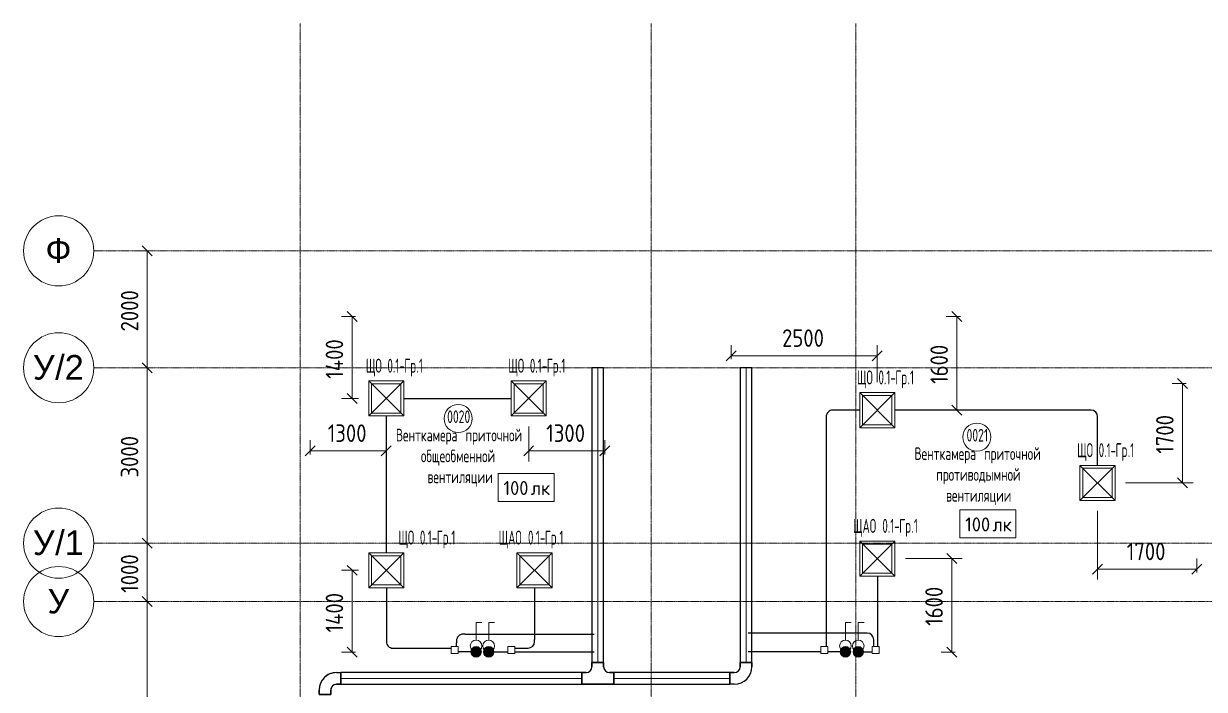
# Model space of a CAD drawing. Header units: millimetres. Extents: x -4730 to 98194, y -4296 to 93388.
# Drawn here: x -4730 to 15457, y 81997 to 93388 of the extents above; entities that cross this region are included whole.
import ezdxf

# ---------------------------------------------------------------- set-up
doc = ezdxf.new("R2010")
doc.units = ezdxf.units.MM
doc.linetypes.add('Линия сетки', pattern=[22.225, 12.7, -3.175, 3.175, -3.175])
for name, color, linetype, lineweight, true_color in [('Кабельные лотки', 5, 'Continuous', 25, 0x0000ff), ('Короба', 7, 'Continuous', 25, 0x008000), ('Опуск', 7, 'Continuous', 18, 0x007f00), ('Соединительные детали кабельных лотков', 5, 'Continuous', 25, 0x0000ff), ('Соединительные детали коробов', 7, 'Continuous', 25, 0x008000), ('Типовые аннотации', 5, 'Continuous', 18, 0x0000ff)]:
    doc.layers.add(name, color=color, linetype=linetype, lineweight=lineweight, true_color=true_color)
for name, color, linetype, lineweight in [('Марки помещений', 7, 'Continuous', 9), ('Марки силовых электроприборов', 7, 'Continuous', 9), ('Осевая линия', 7, 'Continuous', 18), ('Оси', 7, 'Continuous', 9), ('Размеры', 7, 'Continuous', 9), ('Размеры-120', 7, 'Continuous', 9)]:
    doc.layers.add(name, color=color, linetype=linetype, lineweight=lineweight)
doc.styles.add('Arial_1', font='arial.ttf', dxfattribs={"height": 420})
doc.styles.add('GOST Common', font='GOST_Common.ttf', dxfattribs={"width": 0.6, "height": 240})
doc.styles.add('GOST Common_1', font='GOST_Common.ttf', dxfattribs={"height": 240})
doc.styles.add('GOST Common_2', font='GOST_Common.ttf', dxfattribs={"width": 0.9, "height": 300})
doc.styles.add('GOST Common_4', font='GOST_Common.ttf', dxfattribs={"width": 0.7, "height": 216})
doc.dimstyles.new('ADSK_Проверочный', dxfattribs={"dimscale": 304.8, "dimtxt": 301.714499, "dimasz": 0.556693, "dimexe": 0.590551, "dimexo": 0.590551, "dimgap": 0.19685, "dimtad": 1, "dimdec": 3, "dimrnd": 0.001, "dimdsep": 46, "dimtxsty": 'GOST Common_2', "dimblk1": 'OBLIQUE', "dimblk2": 'OBLIQUE', "dimsah": 1, "dimcen": 0.09, "dimazin": 0, "dimtfac": 1, "dimtdec": 4, "dimtix": 1, "dimtmove": 0, "dimatfit": 3, "dimfxl": 1, "dimtvp": 1, "dimtolj": 1, "dimtzin": 0, "dimarcsym": 2})

# ---------------------------------------------------------------- blocks, each defined once
blk = doc.blocks.new('M_Короб_ отвод - Плоский торец - ПВХ - Стандартная-2386742-Подвал')
at = {"layer": 'Соединительные детали коробов'}
for p, q in [((2894, 82640), (2856, 82640)), ((3006, 82640), (2894, 82640)), ((3006, 82640), (3006, 82640))]:
    blk.add_line(p, q, dxfattribs=at)
blk = doc.blocks.new('M_Короб_ отвод - Плоский торец - ПВХ - Стандартная-V1-Подвал')
at = {"layer": 'Соединительные детали коробов'}
for p, q in [((0, 111.95), (0, 150.05)), ((-150.05, 0), (-111.95, 0))]:
    blk.add_line(p, q, dxfattribs=at)
blk.add_arc((-111.95, 111.95), 111.95, 270, 0, dxfattribs=at)
blk = doc.blocks.new('M_Горизонтальный изгиб-колено для канального - Стандартная-2451758-Подвал')
at = {"layer": 'Соединительные детали кабельных лотков'}
for p, q in [((-100, 200), (-100, 275)), ((100, 275), (-100, 275)), ((-100, 275), (100, 275)), ((-100, 275), (-100, 275)), ((-100, 275), (-100, 200)), ((100, 200), (100, 275)), ((100, 275), (100, 275)), ((100, 275), (100, 200)), ((-275, 100), (-275, 100)), ((-275, 100), (-275, -100)), ((-275, -100), (-275, 100)), ((-275, 100), (-200, 100)), ((-200, 100), (-275, 100)), ((-275, -100), (-275, -100)), ((-200, -100), (-275, -100)), ((-200, -100), (-275, -100))]:
    blk.add_line(p, q, dxfattribs=at)
for radius, end in [(100, 360), (300, 360), (100, 0), (300, 0)]:
    blk.add_arc((-200, 200), radius, 270, end, dxfattribs=at)
blk = doc.blocks.new('M_Горизонтальный тройник для канального - Радиус 100 мм-2451883-Подвал')
at = {"layer": 'Соединительные детали кабельных лотков'}
for p, q in [((275, 100), (-275, 100)), ((-275, 100), (-275, -100)), ((-275, -100), (-275, 100)), ((-275, 100), (275, 100)), ((-275, 100), (-275, 100)), ((275, -100), (275, 100)), ((275, 100), (275, -100)), ((275, 100), (275, 100)), ((-275, -100), (-200, -100)), ((-200, -100), (-275, -100)), ((-275, -100), (-275, -100)), ((-100, -200), (-100, -275)), ((-100, -275), (-100, -200)), ((100, -275), (100, -200)), ((100, -200), (100, -275)), ((200, -100), (275, -100)), ((275, -100), (200, -100)), ((275, -100), (275, -100)), ((-100, -275), (100, -275)), ((100, -275), (-100, -275)), ((-100, -275), (-100, -275)), ((100, -275), (100, -275))]:
    blk.add_line(p, q, dxfattribs=at)
for centre, start, end in [((-200, -200), 0, 90), ((-200, -200), 0, 90), ((200, -200), 90, 180), ((200, -200), 90, 180)]:
    blk.add_arc(centre, 100, start, end, dxfattribs=at)
blk = doc.blocks.new('Ось сетки - Заголовок сетки - Окружность 5 мм-1145995-Подвал')
at = {"layer": 'Оси'}
blk.add_circle((0, 0), 5, dxfattribs=at)
blk = doc.blocks.new('DIMBLOCK41-Подвал')
at = {"layer": 'Размеры-120'}
for p, q in [((-2616, 83500), (-2701, 83585)), ((-2556, 83500), (-2796, 83500)), ((-2616, 78500), (-2616, 83500)), ((-2616, 83500), (-2531, 83415)), ((-2616, 83500), (-2556, 83500)), ((-2616, 78500), (-2701, 78585)), ((-2556, 78500), (-2796, 78500)), ((-2616, 78500), (-2531, 78415)), ((-2616, 78500), (-2556, 78500))]:
    blk.add_line(p, q, dxfattribs=at)
at = {"layer": 'Размеры-120', "color": 0, "insert": (-3068, 80622), "char_height": 300, "width": 908.21, "attachment_point": 1, "rotation": 90, "line_spacing_factor": 1.022761, "style": 'GOST Common_2'}
blk.add_mtext('5000', dxfattribs=at)
blk = doc.blocks.new('_Oblique')
at = {"color": 0, "linetype": 'ByBlock', "lineweight": -2}
blk.add_line((-0.5, -0.5), (0.5, 0.5), dxfattribs=at)
blk = doc.blocks.new('DIMBLOCK42-Подвал')
at = {"layer": 'Размеры-120'}
for p, q in [((-2556, 84500), (-2796, 84500)), ((-2616, 84500), (-2701, 84585)), ((-2616, 83500), (-2616, 84500)), ((-2616, 84500), (-2531, 84415)), ((-2616, 84500), (-2556, 84500)), ((-2616, 83500), (-2701, 83585)), ((-2556, 83500), (-2796, 83500)), ((-2616, 83500), (-2531, 83415)), ((-2616, 83500), (-2556, 83500))]:
    blk.add_line(p, q, dxfattribs=at)
at = {"layer": 'Размеры-120', "color": 0, "insert": (-3068, 83650), "char_height": 300, "width": 840.71, "attachment_point": 1, "rotation": 90, "line_spacing_factor": 1.022761, "style": 'GOST Common_2'}
blk.add_mtext('1000', dxfattribs=at)
blk = doc.blocks.new('DIMBLOCK43-Подвал')
at = {"layer": 'Размеры-120'}
for p, q in [((-2556, 87500), (-2796, 87500)), ((-2616, 87500), (-2701, 87585)), ((-2616, 84500), (-2616, 87500)), ((-2616, 87500), (-2531, 87415)), ((-2616, 87500), (-2556, 87500)), ((-2556, 84500), (-2796, 84500)), ((-2616, 84500), (-2701, 84585)), ((-2616, 84500), (-2531, 84415)), ((-2616, 84500), (-2556, 84500))]:
    blk.add_line(p, q, dxfattribs=at)
at = {"layer": 'Размеры-120', "color": 0, "insert": (-3068, 85622), "char_height": 300, "width": 908.21, "attachment_point": 1, "rotation": 90, "line_spacing_factor": 1.022761, "style": 'GOST Common_2'}
blk.add_mtext('3000', dxfattribs=at)
blk = doc.blocks.new('DIMBLOCK44-Подвал')
at = {"layer": 'Размеры-120'}
for p, q in [((-2556, 89500), (-2796, 89500)), ((-2616, 89500), (-2701, 89585)), ((-2616, 87500), (-2616, 89500)), ((-2616, 89500), (-2531, 89415)), ((-2616, 89500), (-2556, 89500)), ((-2556, 87500), (-2796, 87500)), ((-2616, 87500), (-2701, 87585)), ((-2616, 87500), (-2531, 87415)), ((-2616, 87500), (-2556, 87500))]:
    blk.add_line(p, q, dxfattribs=at)
at = {"layer": 'Размеры-120', "color": 0, "insert": (-3068, 88122), "char_height": 300, "width": 908.21, "attachment_point": 1, "rotation": 90, "line_spacing_factor": 1.022761, "style": 'GOST Common_2'}
blk.add_mtext('2000', dxfattribs=at)
blk = doc.blocks.new('DIMBLOCK45-Подвал')
at = {"layer": 'Размеры-120'}
for p, q in [((886, 88375), (801, 88460)), ((946, 88375), (706, 88375)), ((886, 86975), (886, 88375)), ((886, 88375), (970, 88290)), ((886, 88375), (946, 88375)), ((886, 86975), (801, 87060)), ((995, 86975), (706, 86975)), ((886, 86975), (970, 86890)), ((886, 86975), (995, 86975))]:
    blk.add_line(p, q, dxfattribs=at)
at = {"layer": 'Размеры-120', "color": 0, "insert": (434, 87312), "char_height": 300, "width": 871.39, "attachment_point": 1, "rotation": 90, "line_spacing_factor": 1.022761, "style": 'GOST Common_2'}
blk.add_mtext('1400', dxfattribs=at)
blk = doc.blocks.new('DIMBLOCK46-Подвал')
at = {"layer": 'Размеры-120'}
for p, q in [((995, 84035), (706, 84035)), ((886, 84035), (801, 84120)), ((886, 82635), (886, 84035)), ((886, 84035), (970, 83950)), ((886, 84035), (995, 84035)), ((946, 82635), (706, 82635)), ((886, 82635), (801, 82720)), ((886, 82635), (970, 82550)), ((886, 82635), (946, 82635))]:
    blk.add_line(p, q, dxfattribs=at)
at = {"layer": 'Размеры-120', "color": 0, "insert": (434, 82972), "char_height": 300, "width": 871.39, "attachment_point": 1, "rotation": 90, "line_spacing_factor": 1.022761, "style": 'GOST Common_2'}
blk.add_mtext('1400', dxfattribs=at)
blk = doc.blocks.new('DIMBLOCK47-Подвал')
at = {"layer": 'Размеры-120'}
for p, q in [((1470, 86498), (1470, 85899)), ((1470, 86079), (1470, 86498)), ((170, 86019), (170, 86259)), ((170, 86079), (85, 85995)), ((170, 86079), (255, 86164)), ((170, 86079), (1470, 86079)), ((170, 86079), (170, 86019)), ((1470, 86079), (1385, 85995)), ((1470, 86079), (1555, 86164))]:
    blk.add_line(p, q, dxfattribs=at)
at = {"layer": 'Размеры-120', "color": 0, "insert": (470, 86531), "char_height": 300, "width": 840.71, "attachment_point": 1, "line_spacing_factor": 1.022761, "style": 'GOST Common_2'}
blk.add_mtext('1300', dxfattribs=at)
blk = doc.blocks.new('DIMBLOCK48-Подвал')
at = {"layer": 'Размеры-120'}
for p, q in [((3905, 86498), (3905, 85899)), ((3905, 86079), (3905, 86498)), ((5205, 86019), (5205, 86259)), ((3905, 86079), (3820, 85995)), ((3905, 86079), (3990, 86164)), ((3905, 86079), (5205, 86079)), ((5205, 86079), (5120, 85995)), ((5205, 86079), (5290, 86164)), ((5205, 86079), (5205, 86019))]:
    blk.add_line(p, q, dxfattribs=at)
at = {"layer": 'Размеры-120', "color": 0, "insert": (4205, 86531), "char_height": 300, "width": 840.71, "attachment_point": 1, "line_spacing_factor": 1.022761, "style": 'GOST Common_2'}
blk.add_mtext('1300', dxfattribs=at)
blk = doc.blocks.new('ADSK_Марка_Помещение - Номер Имя-85223-Подвал')
at = {"layer": 'Марки помещений'}
blk.add_circle((0, 0), 2, dxfattribs=at)
blk = doc.blocks.new('DIMBLOCK49-Подвал')
at = {"layer": 'Размеры-120'}
for p, q in [((7365, 87646), (7365, 87886)), ((9865, 87252), (9865, 87886)), ((7365, 87706), (7280, 87621)), ((7365, 87706), (7450, 87791)), ((7365, 87706), (9865, 87706)), ((7365, 87706), (7365, 87646)), ((9865, 87706), (9780, 87621)), ((9865, 87706), (9950, 87791)), ((9865, 87706), (9865, 87252))]:
    blk.add_line(p, q, dxfattribs=at)
at = {"layer": 'Размеры-120', "color": 0, "insert": (8237, 88158), "char_height": 300, "width": 908.21, "attachment_point": 1, "line_spacing_factor": 1.022761, "style": 'GOST Common_2'}
blk.add_mtext('2500', dxfattribs=at)
blk = doc.blocks.new('DIMBLOCK50-Подвал')
at = {"layer": 'Размеры-120'}
for p, q in [((11225, 88375), (11140, 88460)), ((11285, 88375), (11045, 88375)), ((11225, 86775), (11225, 88375)), ((11225, 88375), (11310, 88290)), ((11225, 88375), (11285, 88375)), ((11225, 86775), (11140, 86860)), ((10345, 86775), (11405, 86775)), ((11225, 86775), (10345, 86775)), ((11225, 86775), (11310, 86690))]:
    blk.add_line(p, q, dxfattribs=at)
at = {"layer": 'Размеры-120', "color": 0, "insert": (10773, 87225), "char_height": 300, "width": 840.71, "attachment_point": 1, "rotation": 90, "line_spacing_factor": 1.022761, "style": 'GOST Common_2'}
blk.add_mtext('1600', dxfattribs=at)
blk = doc.blocks.new('DIMBLOCK51-Подвал')
at = {"layer": 'Размеры-120'}
for p, q in [((15144, 87230), (14904, 87230)), ((15084, 87230), (14999, 87315)), ((15084, 85530), (15084, 87230)), ((15084, 87230), (15169, 87145)), ((15084, 87230), (15144, 87230)), ((15084, 85530), (14999, 85615)), ((14110, 85530), (15264, 85530)), ((15084, 85530), (14110, 85530)), ((15084, 85530), (15169, 85445))]:
    blk.add_line(p, q, dxfattribs=at)
at = {"layer": 'Размеры-120', "color": 0, "insert": (14632, 86030), "char_height": 300, "width": 840.71, "attachment_point": 1, "rotation": 90, "line_spacing_factor": 1.022761, "style": 'GOST Common_2'}
blk.add_mtext('1700', dxfattribs=at)
blk = doc.blocks.new('DIMBLOCK52-Подвал')
at = {"layer": 'Размеры-120'}
for p, q in [((10345, 84235), (11318, 84235)), ((11138, 84235), (10345, 84235)), ((11138, 84235), (11053, 84320)), ((11138, 82635), (11138, 84235)), ((11138, 84235), (11223, 84150)), ((11198, 82635), (10958, 82635)), ((11138, 82635), (11053, 82720)), ((11138, 82635), (11223, 82550)), ((11138, 82635), (11198, 82635))]:
    blk.add_line(p, q, dxfattribs=at)
at = {"layer": 'Размеры-120', "color": 0, "insert": (10686, 83085), "char_height": 300, "width": 840.71, "attachment_point": 1, "rotation": 90, "line_spacing_factor": 1.022761, "style": 'GOST Common_2'}
blk.add_mtext('1600', dxfattribs=at)
blk = doc.blocks.new('DIMBLOCK53-Подвал')
at = {"layer": 'Размеры-120'}
for p, q in [((13630, 85052), (13630, 83875)), ((13630, 84055), (13630, 85052)), ((15330, 83995), (15330, 84235)), ((13630, 84055), (13545, 83970)), ((13630, 84055), (13715, 84140)), ((13630, 84055), (15330, 84055)), ((15330, 84055), (15245, 83970)), ((15330, 84055), (15415, 84140)), ((15330, 84055), (15330, 83995))]:
    blk.add_line(p, q, dxfattribs=at)
at = {"layer": 'Размеры-120', "color": 0, "insert": (14130, 84507), "char_height": 300, "width": 840.71, "attachment_point": 1, "line_spacing_factor": 1.022761, "style": 'GOST Common_2'}
blk.add_mtext('1700', dxfattribs=at)
blk = doc.blocks.new('Морка помещения_освещённость_ - Морка помещения_освещённость_-1484368-Подвал')
at = {"layer": 'Марки помещений', "color": 190, "true_color": 0x8000ff}
for p, q in [((-4, 0), (-4, 4)), ((-4, 4), (4, 4)), ((4, 4), (4, 0)), ((4, 0), (-4, 0))]:
    blk.add_line(p, q, dxfattribs=at)

msp = doc.modelspace()

# ---------------------------------------------------------------- hatches: boundary and pattern name
at = {"layer": 'Опуск'}
h = msp.add_hatch(color=256, dxfattribs=at)
edge = h.paths.add_edge_path(flags=0)
edge.add_arc((3006.0114, 82640), 90, 180, 360)
edge.add_arc((3006.0114, 82640), 90, 0, 180)
h = msp.add_hatch(color=256, dxfattribs=at)
edge = h.paths.add_edge_path(flags=0)
edge.add_arc((3221.748, 82640), 90, 180, 360)
edge.add_arc((3221.748, 82640), 90, 0, 180)
h = msp.add_hatch(color=256, dxfattribs=at)
edge = h.paths.add_edge_path(flags=0)
edge.add_arc((9320, 82640), 90, 180, 360)
edge.add_arc((9320, 82640), 90, 0, 180)
h = msp.add_hatch(color=256, dxfattribs=at)
edge = h.paths.add_edge_path(flags=0)
edge.add_arc((9540, 82640), 90, 180, 360)
edge.add_arc((9540, 82640), 90, 0, 180)

# ---------------------------------------------------------------- linework, layer by layer
at = {"layer": 'Кабельные лотки'}
for p, q in [((5186.9693, 87500), (4986.9693, 87500)), ((4986.9693, 87500), (4986.9693, 82459.9486)), ((5186.9693, 82459.9486), (5186.9693, 87500)), ((7720.9005, 87500), (7520.9005, 87500)), ((7520.9005, 87500), (7520.9005, 82459.9486)), ((7720.9005, 82459.9486), (7720.9005, 87500)), ((5186.9693, 82459.9486), (4986.9693, 82459.9486)), ((7720.9005, 82459.9486), (7520.9005, 82459.9486)), ((695.9005, 82084.9486), (695.9005, 82284.9486)), ((4811.9693, 82284.9486), (695.9005, 82284.9486)), ((4811.9693, 82084.9486), (4811.9693, 82284.9486)), ((5361.9693, 82084.9486), (5361.9693, 82284.9486)), ((7345.9005, 82284.9486), (5361.9693, 82284.9486)), ((7345.9005, 82084.9486), (7345.9005, 82284.9486)), ((695.9005, 82084.9486), (4811.9693, 82084.9486)), ((5361.9693, 82084.9486), (7345.9005, 82084.9486))]:
    msp.add_line(p, q, dxfattribs=at)
at = {"layer": 'Короба'}
for p, q in [((1769.764, 86975), (3609.764, 86975)), ((1472.264, 84332.5), (1472.264, 86677.5)), ((8991.5709, 86624.95), (8991.5709, 82731.5)), ((9569.764, 86775), (9141.6209, 86775)), ((13482.214, 86775), (10164.764, 86775)), ((13632.264, 85827.5), (13632.264, 86624.95)), ((9867.264, 83937.5), (9867.264, 82731.5)), ((1472.264, 83737.5), (1472.264, 82853.05)), ((4007.264, 83737.5), (4007.264, 82853.05)), ((2671.5709, 82731.5), (2671.5709, 82791.7363)), ((2821.6209, 82941.7863), (5025.9993, 82941.7863)), ((9654.214, 82960), (7660.0709, 82960)), ((9804.264, 82731.5), (9804.264, 82809.95)), ((1622.314, 82703), (2580.0709, 82703)), ((2855.9614, 82640), (2700.0709, 82640)), ((3371.798, 82640), (3545.9993, 82640)), ((3665.9993, 82703), (3857.214, 82703)), ((3665.9993, 82640), (5025.9993, 82640)), ((8900.0709, 82640), (7660.0709, 82640)), ((9169.95, 82640), (9020.0709, 82640)), ((9690.05, 82640), (9775.764, 82640))]:
    msp.add_line(p, q, dxfattribs=at)
at = {"layer": 'Опуск'}
for centre, start, end in [((3006.0114, 82640), 0, 180), ((3006.0114, 82640), 180, 0), ((3221.748, 82640), 0, 180), ((3221.748, 82640), 180, 0), ((9320, 82640), 0, 180), ((9320, 82640), 180, 0), ((9540, 82640), 0, 180), ((9540, 82640), 180, 0)]:
    msp.add_arc(centre, 90, start, end, dxfattribs=at)
at = {"layer": 'Осевая линия'}
for p, q in [((5086.9693, 82459.9486), (5086.9693, 87500)), ((7620.9005, 82459.9486), (7620.9005, 87500)), ((695.9005, 82184.9486), (4811.9693, 82184.9486)), ((5361.9693, 82184.9486), (7345.9005, 82184.9486))]:
    msp.add_line(p, q, dxfattribs=at)
at = {"layer": 'Оси', "linetype": 'Линия сетки'}
for p, q in [((0, 93388.3703), (0, -3096.3487)), ((6000, 93388.3703), (6000, -3096.3487)), ((9500, 93388.3703), (9500, -3096.3487)), ((98194.2682, 89500), (-3530.0173, 89500)), ((98194.2682, 87500), (-3530.0173, 87500)), ((98194.2682, 84500), (-3530.0173, 84500)), ((98194.2682, 83500), (-3530.0173, 83500))]:
    msp.add_line(p, q, dxfattribs=at)
at = {"layer": 'Типовые аннотации'}
for p, q in [((1170, 87275), (1770, 87275)), ((1170, 86675), (1170, 87275)), ((1170, 87275), (1770, 86675)), ((1170, 86675), (1770, 87275)), ((1220, 87225), (1720, 87225)), ((1220, 86725), (1220, 87225)), ((1720, 87225), (1720, 86725)), ((1770, 87275), (1770, 86675)), ((3605, 87275), (4205, 87275)), ((3605, 86675), (3605, 87275)), ((3605, 87275), (4205, 86675)), ((3605, 86675), (4205, 87275)), ((3655, 87225), (4155, 87225)), ((3655, 86725), (3655, 87225)), ((4155, 87225), (4155, 86725)), ((4205, 87275), (4205, 86675)), ((9565, 87075), (10165, 87075)), ((9565, 86475), (9565, 87075)), ((9565, 87075), (10165, 86475)), ((9565, 86475), (10165, 87075)), ((9615, 87025), (10115, 87025)), ((9615, 86525), (9615, 87025)), ((10115, 87025), (10115, 86525)), ((10165, 87075), (10165, 86475)), ((1770, 86675), (1170, 86675)), ((1720, 86725), (1220, 86725)), ((4205, 86675), (3605, 86675)), ((4155, 86725), (3655, 86725)), ((10165, 86475), (9565, 86475)), ((10115, 86525), (9615, 86525)), ((13330, 85830), (13930, 85830)), ((13330, 85230), (13330, 85830)), ((13330, 85830), (13930, 85230)), ((13330, 85230), (13930, 85830)), ((13930, 85830), (13930, 85230)), ((13380, 85780), (13880, 85780)), ((13380, 85280), (13380, 85780)), ((13880, 85780), (13880, 85280)), ((13930, 85230), (13330, 85230)), ((13880, 85280), (13380, 85280)), ((1170, 84335), (1770, 84335)), ((1170, 83735), (1170, 84335)), ((1170, 84335), (1770, 83735)), ((1170, 83735), (1770, 84335)), ((1220, 84285), (1720, 84285)), ((1220, 83785), (1220, 84285)), ((1720, 84285), (1720, 83785)), ((1770, 84335), (1770, 83735)), ((1720, 83785), (1220, 83785)), ((1770, 83735), (1170, 83735)), ((3006.0114, 82840.6433), (3006.0114, 83140.6433)), ((3106.0114, 83140.6433), (3006.0114, 83140.6433)), ((9320, 82840.6433), (9320, 83140.6433)), ((9420, 83140.6433), (9320, 83140.6433))]:
    msp.add_line(p, q, dxfattribs=at)
at = {"layer": 'Типовые аннотации', "color": 1, "true_color": 0xff0000}
for p, q in [((9565, 84535), (10165, 84535)), ((9565, 83935), (9565, 84535)), ((9565, 84535), (10165, 83935)), ((9565, 83935), (10165, 84535)), ((9615, 84485), (10115, 84485)), ((9615, 83985), (9615, 84485)), ((10115, 84485), (10115, 83985)), ((10165, 84535), (10165, 83935)), ((3705, 84335), (4305, 84335)), ((3705, 83735), (3705, 84335)), ((3705, 84335), (4305, 83735)), ((3705, 83735), (4305, 84335)), ((3755, 84285), (4255, 84285)), ((3755, 83785), (3755, 84285)), ((4255, 84285), (4255, 83785)), ((4305, 84335), (4305, 83735)), ((10115, 83985), (9615, 83985)), ((4255, 83785), (3755, 83785)), ((10165, 83935), (9565, 83935)), ((4305, 83735), (3705, 83735)), ((3221.748, 82840.6433), (3221.748, 83140.6433)), ((3321.748, 83140.6433), (3221.748, 83140.6433)), ((9540, 82840.6433), (9540, 83140.6433)), ((9640, 83140.6433), (9540, 83140.6433))]:
    msp.add_line(p, q, dxfattribs=at)
at = {"layer": 'Типовые аннотации', "color": 7}
for p, q in [((2580.0709, 82731.5), (2700.0709, 82731.5)), ((2580.0709, 82611.5), (2580.0709, 82731.5)), ((2700.0709, 82611.5), (2580.0709, 82611.5)), ((2700.0709, 82731.5), (2700.0709, 82611.5)), ((3545.9993, 82731.5), (3665.9993, 82731.5)), ((3545.9993, 82611.5), (3545.9993, 82731.5)), ((3665.9993, 82611.5), (3545.9993, 82611.5)), ((3665.9993, 82731.5), (3665.9993, 82611.5)), ((8900.0709, 82731.5), (9020.0709, 82731.5)), ((8900.0709, 82611.5), (8900.0709, 82731.5)), ((9020.0709, 82611.5), (8900.0709, 82611.5)), ((9020.0709, 82731.5), (9020.0709, 82611.5)), ((9775.764, 82731.5), (9895.764, 82731.5)), ((9775.764, 82611.5), (9775.764, 82731.5)), ((9895.764, 82611.5), (9775.764, 82611.5)), ((9895.764, 82731.5), (9895.764, 82611.5))]:
    msp.add_line(p, q, dxfattribs=at)
at = {"layer": 'Типовые аннотации'}
for centre in [(3006.0114, 82740.6433), (9320, 82740.6433)]:
    msp.add_circle(centre, 100, dxfattribs=at)
at = {"layer": 'Типовые аннотации', "color": 1, "true_color": 0xff0000}
for centre in [(3221.748, 82740.6433), (9540, 82740.6433)]:
    msp.add_circle(centre, 100, dxfattribs=at)

# ---------------------------------------------------------------- block references
at = {"layer": 'Марки помещений', "xscale": 120, "yscale": 120, "zscale": 120}
for p in [(2700.5307, 86630.8807), (11567.1952, 86313.7945)]:
    msp.add_blockref('ADSK_Марка_Помещение - Номер Имя-85223-Подвал', p, dxfattribs=at)
at = {"layer": 'Марки помещений', "color": 190, "true_color": 0x8000ff, "xscale": 120, "yscale": 120, "zscale": 120}
for p in [(3860.5513, 85211.2565), (11754.3059, 84588.3521)]:
    msp.add_blockref('Морка помещения_освещённость_ - Морка помещения_освещённость_-1484368-Подвал', p, dxfattribs=at)
at = {"layer": 'Оси', "xscale": 120, "yscale": 120, "zscale": 120, "rotation": 90}
for p in [(-4130.0173, 89500), (-4130.0173, 87500), (-4130.0173, 84500), (-4130.0173, 83500)]:
    msp.add_blockref('Ось сетки - Заголовок сетки - Окружность 5 мм-1145995-Подвал', p, dxfattribs=at)
at = {"layer": 'Соединительные детали кабельных лотков', "rotation": 180}
for name, p in [('M_Горизонтальный тройник для канального - Радиус 100 мм-2451883-Подвал', (5086.9693, 82184.9486)), ('M_Горизонтальный тройник для канального - Радиус 100 мм-2451883-Подвал', (5086.9693, 82184.9486)), ('M_Горизонтальный изгиб-колено для канального - Стандартная-2451758-Подвал', (420.9005, 82184.9486)), ('M_Горизонтальный изгиб-колено для канального - Стандартная-2451758-Подвал', (420.9005, 82184.9486))]:
    msp.add_blockref(name, p, dxfattribs=at)
at = {"layer": 'Соединительные детали кабельных лотков'}
msp.add_blockref('M_Горизонтальный изгиб-колено для канального - Стандартная-2451758-Подвал', (7620.9005, 82184.9486), dxfattribs=at)
msp.add_blockref('M_Горизонтальный изгиб-колено для канального - Стандартная-2451758-Подвал', (7620.9005, 82184.9486), dxfattribs=at)
at = {"layer": 'Соединительные детали коробов'}
for name, p, rotation in [('M_Короб_ отвод - Плоский торец - ПВХ - Стандартная-V1-Подвал', (8991.5709, 86775), 180), ('M_Короб_ отвод - Плоский торец - ПВХ - Стандартная-V1-Подвал', (13632.264, 86775), 90), ('M_Короб_ отвод - Плоский торец - ПВХ - Стандартная-V1-Подвал', (1472.264, 82703), 270), ('M_Короб_ отвод - Плоский торец - ПВХ - Стандартная-V1-Подвал', (2671.5709, 82941.7863), 180), ('M_Короб_ отвод - Плоский торец - ПВХ - Стандартная-V1-Подвал', (9804.264, 82960), 90), ('M_Короб_ отвод - Плоский торец - ПВХ - Стандартная-2386742-Подвал', (6227.7594, 165280), 180), ('M_Короб_ отвод - Плоский торец - ПВХ - Стандартная-2386742-Подвал', (12546.0114, 165280), 180)]:
    msp.add_blockref(name, p, dxfattribs=dict(at, rotation=rotation))
for name, p in [('M_Короб_ отвод - Плоский торец - ПВХ - Стандартная-V1-Подвал', (4007.264, 82703)), ('M_Короб_ отвод - Плоский торец - ПВХ - Стандартная-2386742-Подвал', (0, 0)), ('M_Короб_ отвод - Плоский торец - ПВХ - Стандартная-2386742-Подвал', (6313.9886, 0))]:
    msp.add_blockref(name, p, dxfattribs=at)

# ---------------------------------------------------------------- texts
at = {"layer": 'Марки помещений', "char_height": 216, "attachment_point": 1, "style": 'GOST Common_4'}
for s, insert, width in [('0020', (2510.6372, 86770.9022), 511.7973), ('Венткамера', (1635.3572, 86456.1056), 1380.505875), ('\\fGOST Common|b0|i0|c204|p34|;\\W.7; ', (2774.3884, 86456.1056), 60.607575), ('приточной', (2824.3947, 86456.1056), 1191.948975), ('0021', (11391.1617, 86453.816), 478.126425), ('общеобменной', (2063.1884, 86098.9181), 1595.999475), ('Венткамера', (10502.0217, 86139.0194), 1380.505875), ('\\fGOST Common|b0|i0|c204|p34|;\\W.7; ', (11641.0529, 86139.0194), 60.607575), ('приточной', (11691.0592, 86139.0194), 1191.948975), ('вентиляции', (2174.3134, 85741.7306), 1333.36665), ('противодымной', (10874.2904, 85781.8319), 1730.682975), ('вентиляции', (11040.9779, 85424.6444), 1333.36665)]:
    msp.add_mtext(s, dxfattribs=dict(at, insert=insert, width=width))
at = {"layer": 'Марки помещений', "color": 190, "true_color": 0x8000ff, "char_height": 240, "attachment_point": 1, "style": 'GOST Common_1'}
for s, insert, width in [('100', (3472.6675, 85562.9684), 567.59475), ('лк', (3940.98, 85562.9684), 413.67075), ('100', (11366.422, 84940.064), 567.59475), ('лк', (11834.7345, 84940.064), 413.67075)]:
    msp.add_mtext(s, dxfattribs=dict(at, insert=insert, width=width))
at = {"layer": 'Марки силовых электроприборов', "char_height": 240, "attachment_point": 1, "style": 'GOST Common'}
for s, insert, width in [('ЩО', (1121.5253, 87655.1824), 340.55685), (' 0.1-', (1402.5128, 87655.1824), 455.99985), ('Гр', (1778.7503, 87655.1824), 253.9746), ('.1', (1988.3003, 87655.1824), 138.5316), ('ЩО', (3556.5253, 87655.1824), 340.55685), (' 0.1-', (3837.5128, 87655.1824), 455.99985), ('Гр', (4213.7503, 87655.1824), 253.9746), ('.1', (4423.3003, 87655.1824), 138.5316), ('ЩО', (9516.5253, 87455.1823), 340.55685), (' 0.1-', (9797.5128, 87455.1823), 455.99985), ('Гр', (10173.7503, 87455.1823), 253.9746), ('.1', (10383.3003, 87455.1823), 138.5316), ('ЩО', (13281.5253, 86210.1824), 340.55685), (' 0.1-', (13562.5128, 86210.1824), 455.99985), ('Гр', (13938.7503, 86210.1824), 253.9746), ('.1', (14148.3003, 86210.1824), 138.5316), ('ЩАО', (9449.5653, 84915.1824), 502.17705), (' 0.1-', (9863.9028, 84915.1824), 455.99985), ('Гр', (10240.1403, 84915.1824), 253.9746), ('.1', (10449.6903, 84915.1824), 138.5316), ('ЩО', (1676.4992, 84715.1824), 340.55685), (' 0.1-', (1957.4867, 84715.1824), 455.99985), ('Гр', (2333.7242, 84715.1824), 253.9746), ('.1', (2543.2742, 84715.1824), 138.5316), ('ЩАО', (3390.6875, 84715.1824), 502.17705), (' 0.1-', (3805.025, 84715.1824), 455.99985), ('Гр', (4181.2625, 84715.1824), 253.9746), ('.1', (4390.8125, 84715.1824), 138.5316)]:
    msp.add_mtext(s, dxfattribs=dict(at, insert=insert, width=width))
at = {"layer": 'Оси', "char_height": 420, "attachment_point": 1, "style": 'Arial_1'}
for s, insert, width in [('\\fArial|b0|i0|c204|p34|;Ф', (-4357.3219, 89717.441), 548.35425), ('\\fArial|b0|i0|c204|p34|;У', (-4571.5219, 87717.441), 461.772), ('/2', (-4190.5219, 87717.441), 606.07575), ('\\fArial|b0|i0|c204|p34|;У', (-4571.5219, 84717.441), 461.772), ('/1', (-4190.5219, 84717.441), 606.07575), ('\\fArial|b0|i0|c204|p34|;У', (-4321.3219, 83717.441), 461.772)]:
    msp.add_mtext(s, dxfattribs=dict(at, insert=insert, width=width))

# ---------------------------------------------------------------- dimensions: what is measured, and where the dimension line sits
at = {"layer": 'Размеры'}
for base, p1, p2, override, picture, middle in [((-2616.3079, 89500), (-2736.2897, 87500), (-2736.2897, 89500), {"dimpost": '<>', "dimfxl": 2000}, 'DIMBLOCK44-Подвал', (-2826.3079, 88500)), ((885.6455, 88375), (1174.764, 86975), (765.6637, 88375), {"dimpost": '<>', "dimfxl": 1458.548273}, 'DIMBLOCK45-Подвал', (675.6455, 87675)), ((11224.7222, 88375), (10164.764, 86775), (11104.7403, 88375), {"dimpost": '<>', "dimfxl": 1855.681958}, 'DIMBLOCK50-Подвал', (11014.7222, 87575)), ((-2616.3079, 87500), (-2736.2897, 84500), (-2736.2897, 87500), {"dimpost": '<>', "dimfxl": 3000}, 'DIMBLOCK43-Подвал', (-2826.3079, 86000)), ((15084.2489, 87230), (13929.764, 85530), (14964.267, 87230), {"dimpost": '<>', "dimfxl": 1990.02424}, 'DIMBLOCK51-Подвал', (14874.2489, 86380)), ((-2616.3079, 84500), (-2736.2897, 83500), (-2736.2897, 84500), {"dimpost": '<>', "dimfxl": 1000}, 'DIMBLOCK42-Подвал', (-2826.3079, 84000)), ((11138.0607, 84235), (11018.0788, 82635), (10164.764, 84235), {"dimpost": '<>', "dimfxl": 1813.324631}, 'DIMBLOCK52-Подвал', (10928.0607, 83435)), ((885.6455, 84035), (765.6637, 82635), (1174.764, 84035), {"dimpost": '<>', "dimfxl": 1458.548273}, 'DIMBLOCK46-Подвал', (675.6455, 83335)), ((-2616.3079, 83500), (-2736.2897, 78500), (-2736.2897, 83500), {"dimpost": '<>', "dimfxl": 5000}, 'DIMBLOCK41-Подвал', (-2826.3079, 81000))]:
    dim = msp.add_linear_dim(base=base, p1=p1, p2=p2, angle=90, dimstyle='ADSK_Проверочный', override=override, dxfattribs=at)
    dim.commit()
    dim.dimension.update_dxf_attribs({"geometry": picture, "text_midpoint": middle})
for base, p1, p2, override, picture, middle in [((9865, 87705.9544), (7365, 87825.9363), (9865, 87072.5), {"dimpost": '<>', "dimfxl": 2611.066131}, 'DIMBLOCK49-Подвал', (8615, 87915.9544)), ((1470, 86079.434), (170, 86199.4159), (1470, 86677.5), {"dimpost": '<>', "dimfxl": 1385.122536}, 'DIMBLOCK47-Подвал', (820, 86289.434)), ((5205, 86079.434), (3905, 86677.5), (5205, 86199.4159), {"dimpost": '<>', "dimfxl": 1385.122536}, 'DIMBLOCK48-Подвал', (4555, 86289.434)), ((15330, 84055.147), (13630, 85232.5), (15330, 84175.1289), {"dimpost": '<>', "dimfxl": 2002.007417}, 'DIMBLOCK53-Подвал', (14480, 84265.147))]:
    dim = msp.add_linear_dim(base=base, p1=p1, p2=p2, dimstyle='ADSK_Проверочный', override=override, dxfattribs=at)
    dim.commit()
    dim.dimension.update_dxf_attribs({"geometry": picture, "text_midpoint": middle})

doc.saveas('drawing.dxf')
